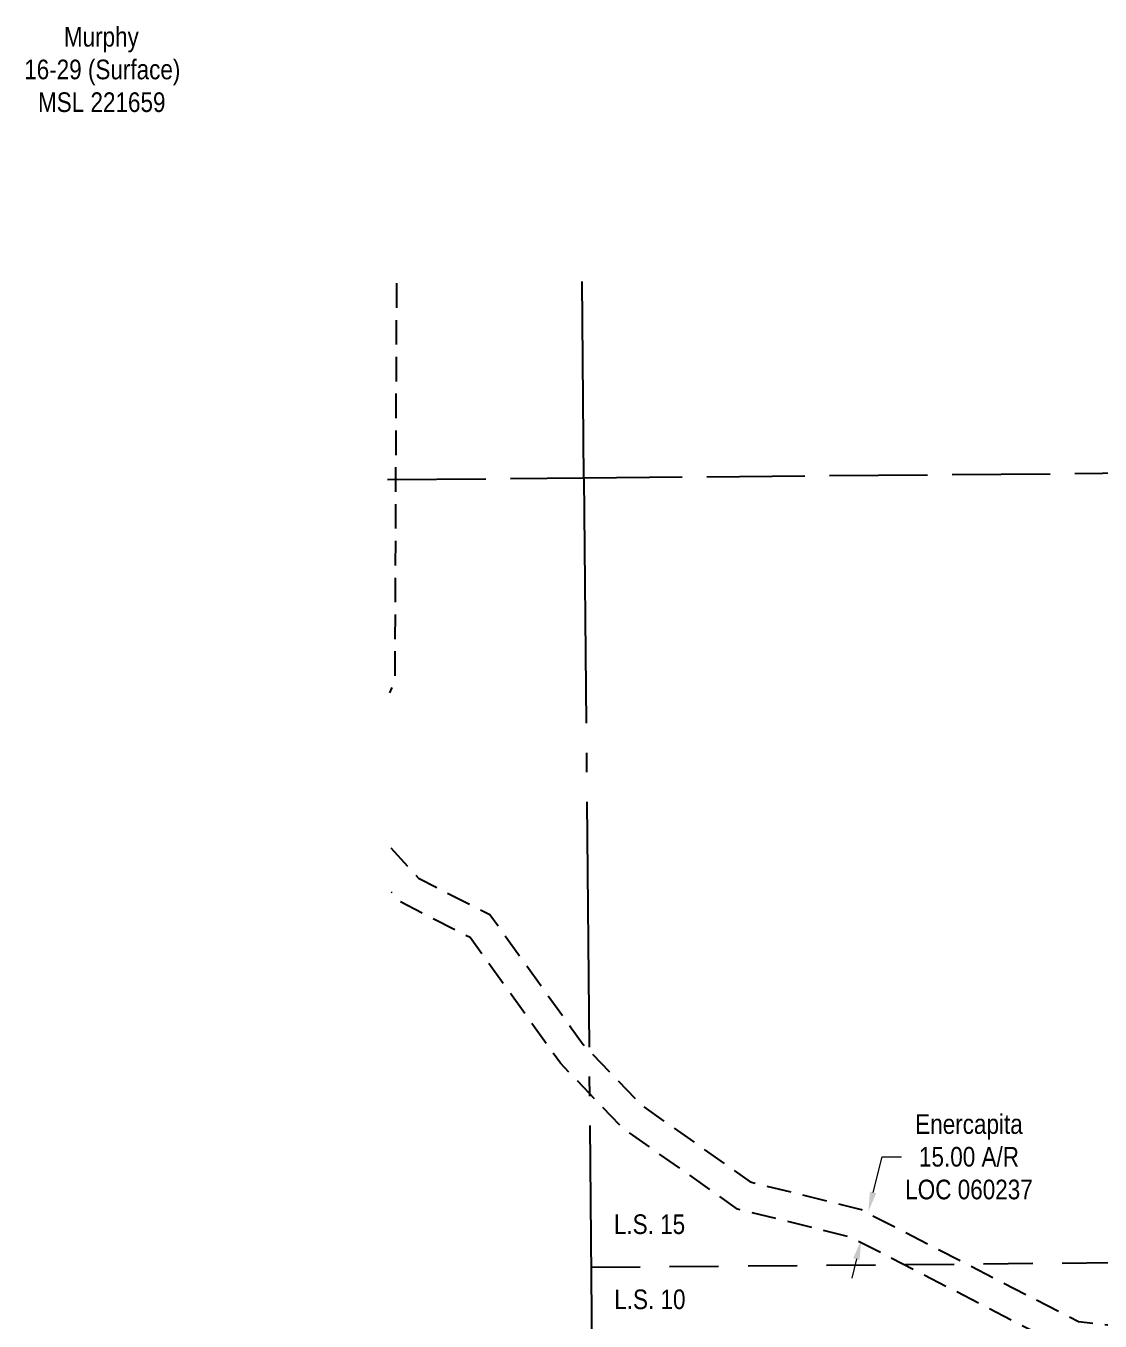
# Model space of a CAD drawing. Extents: x 538089 to 546766, y 6046620 to 6052605.
# Drawn here: x 539603 to 540150, y 6047167 to 6047827 of the extents above; entities that cross this region are included whole.
import ezdxf

# ---------------------------------------------------------------- set-up
doc = ezdxf.new("R2010")
doc.units = 0
doc.header["$LTSCALE"] = 5
for name, pattern in [('foc-ACCESSROAD', [3.75, 2.5, -1.25]), ('foc-LSD', [8, 5, -3]), ('foc-QUARTERLINE', [33, 25, -3, 2, -3]), ('foc-UNSURVEYED', [12.5, 10, -2.5])]:
    doc.linetypes.add(name, pattern=pattern)
doc.layers.add('C-WS-T', color=13, linetype='Continuous', lineweight=9)
doc.layers.add('F-AR-T', color=190, linetype='Continuous', lineweight=9)
for name, color, linetype in [('F-AR', 190, 'foc-ACCESSROAD'), ('L-QSEC', 8, 'foc-QUARTERLINE'), ('L-SECTION-LSD', 7, 'foc-LSD'), ('L-USEC', 7, 'foc-UNSURVEYED')]:
    doc.layers.add(name, color=color, linetype=linetype)
doc.styles.add('100L', font='ARIALN.TTF', dxfattribs={"height": 11})
doc.styles.add('80CG', font='ARIALN.TTF', dxfattribs={"height": 10})
doc.styles.add('80L', font='ARIALN.TTF', dxfattribs={"height": 10})
doc.dimstyles.new('Compass 5 000', dxfattribs={"dimscale": 5, "dimtxt": 9, "dimasz": 2, "dimexe": 0.2, "dimexo": 0.0625, "dimgap": 0.5, "dimtad": 0, "dimtih": 1, "dimtoh": 1, "dimzin": 0, "dimdsep": 46, "dimtxsty": '80CG', "dimcen": 0.1, "dimse1": 1, "dimse2": 1, "dimclrd": 256, "dimclrt": 256, "dimaunit": 1, "dimadec": 4, "dimazin": 0, "dimtfac": 0.06, "dimtofl": 0, "dimtmove": 0, "dimatfit": 1, "dimfxl": 0.2, "dimtolj": 1, "dimtzin": 0, "dimlwd": -1, "dimarcsym": 0})

# ---------------------------------------------------------------- blocks, each defined once
blk = doc.blocks.new('*D467')
at = {"layer": 'F-AR-T', "transparency": 16777216}
for p, q in [((540034.4, 6047233.03), (540038.92, 6047251.08)), ((540038.92, 6047251.08), (540048.92, 6047251.08)), ((540025.9, 6047199.08), (540023.48, 6047189.38))]:
    blk.add_line(p, q, dxfattribs=at)
for points in [[(540032.78, 6047233.43), (540036.02, 6047232.62), (540031.97, 6047223.33)], [(540024.29, 6047199.48), (540027.52, 6047198.67), (540028.33, 6047208.78)]]:
    blk.add_solid(points, dxfattribs=at)
at = {"layer": 'F-AR-T', "transparency": 16777216, "insert": (540083.22, 6047251.08), "char_height": 10, "attachment_point": 5, "style": '80CG'}
blk.add_mtext('\\A1;Enercapita\\P15.00 A/R\\PLOC 060237', dxfattribs=at)

msp = doc.modelspace()

# ---------------------------------------------------------------- linework, layer by layer
at = {"layer": 'F-AR', "flags": 128}
for points in [[(539791.631, 6047696.137), (539791.203, 6047596.122), (539790.762, 6047493.279), (539788.131, 6047487.489)], [(539788.843, 6047408.462), (539802.895, 6047393.049), (539839.237, 6047374.499), (539886.716, 6047308.419), (539889.714, 6047305.294), (539916.537, 6047277.339), (539971.742, 6047238.401), (540028.287, 6047224.25), (540138.946, 6047167.223), (540279.717, 6047150.983), (540307.384, 6047161.155), (540326.289, 6047168.107), (540370.308, 6047184.292), (540391.082, 6047189.975), (540433.697, 6047179.108), (540476.987, 6047141.172), (540500.097, 6047094.234), (540556.973, 6047019.425), (540603.376, 6046936.438), (540644.55, 6046904.413), (540656.769, 6046883.29), (540667.988, 6046799.699), (540673.47, 6046758.856), (540694.394, 6046699.937)], [(540678.524, 6046699.794), (540658.803, 6046755.348), (540652.868, 6046799.562), (540642.284, 6046878.403), (540632.998, 6046894.393), (540591.755, 6046926.475), (540544.379, 6047011.209), (540487.264, 6047086.332), (540464.834, 6047131.884), (540427.006, 6047165.016), (540391.621, 6047174.567), (540373.937, 6047169.671), (540332.906, 6047154.6), (540313.998, 6047147.655), (540281.399, 6047135.682), (540134.473, 6047152.645), (540022.94, 6047210.128), (539965.359, 6047224.535), (539906.696, 6047265.93), (539889.907, 6047283.427), (539875.146, 6047298.811), (539829.163, 6047362.799), (539793.624, 6047380.943), (539789.046, 6047385.97)]]:
    msp.add_lwpolyline(points, dxfattribs=at)
at = {"layer": 'L-QSEC'}
for q in [(539886.264, 6047696.987), (539893.966, 6046822.728)]:
    msp.add_line((539887.145, 6047596.991), q, dxfattribs=at)
at = {"layer": 'L-SECTION-LSD', "flags": 128}
msp.add_lwpolyline([(539890.688, 6047194.859), (540293.018, 6047198.479)], dxfattribs=at)
at = {"layer": 'L-USEC'}
for p, q in [((539887.145, 6047596.99), (540691.735, 6047604.215)), ((539787.152, 6047596.093), (539887.145, 6047596.991))]:
    msp.add_line(p, q, dxfattribs=at)

# ---------------------------------------------------------------- texts
at = {"layer": 'C-WS-T', "insert": (539601.347, 6047826.694), "char_height": 9.99479, "attachment_point": 1, "style": '80L'}
msp.add_mtext_dynamic_manual_height_columns('\\pi20.906;Murphy\\P\\pi0.70475;16-29 (Surface)\\P\\pi7.7372;MSL 221659', width=79.03614, gutter_width=50, heights=[0], dxfattribs=at)

# ---------------------------------------------------------------- dimensions: what is measured, and where the dimension line sits
at = {"layer": 'F-AR-T'}
dim = msp.add_linear_dim(base=(540031.972, 6047223.328), p1=(540012.353, 6047212.777), p2=(540015.994, 6047227.327), angle=75.949939, text='Enercapita\\P15.00 A/R\\PLOC 060237', dimstyle='Compass 5 000', dxfattribs=at)
dim.commit()
dim.dimension.update_dxf_attribs({"geometry": '*D467', "text_midpoint": (540083.217, 6047251.077), "dimtype": 161})

# ---------------------------------------------------------------- next in the draw order: texts
at = {"layer": 'L-SECTION-LSD', "char_height": 9.99466, "attachment_point": 1, "style": '100L', "bg_fill": 3, "box_fill_scale": 1.5, "bg_fill_color": 256, "bg_fill_transparency": 0}
for s, width, insert in [('\\pi1.8645;L.S. 15', 36.85945, (539900.515, 6047221.798)), ('\\pi2.0477;L.S. 10', 36.95405, (539900.515, 6047183.533))]:
    msp.add_mtext_dynamic_manual_height_columns(s, width=width, gutter_width=55, heights=[0], dxfattribs=dict(at, insert=insert))

doc.saveas('drawing.dxf')
